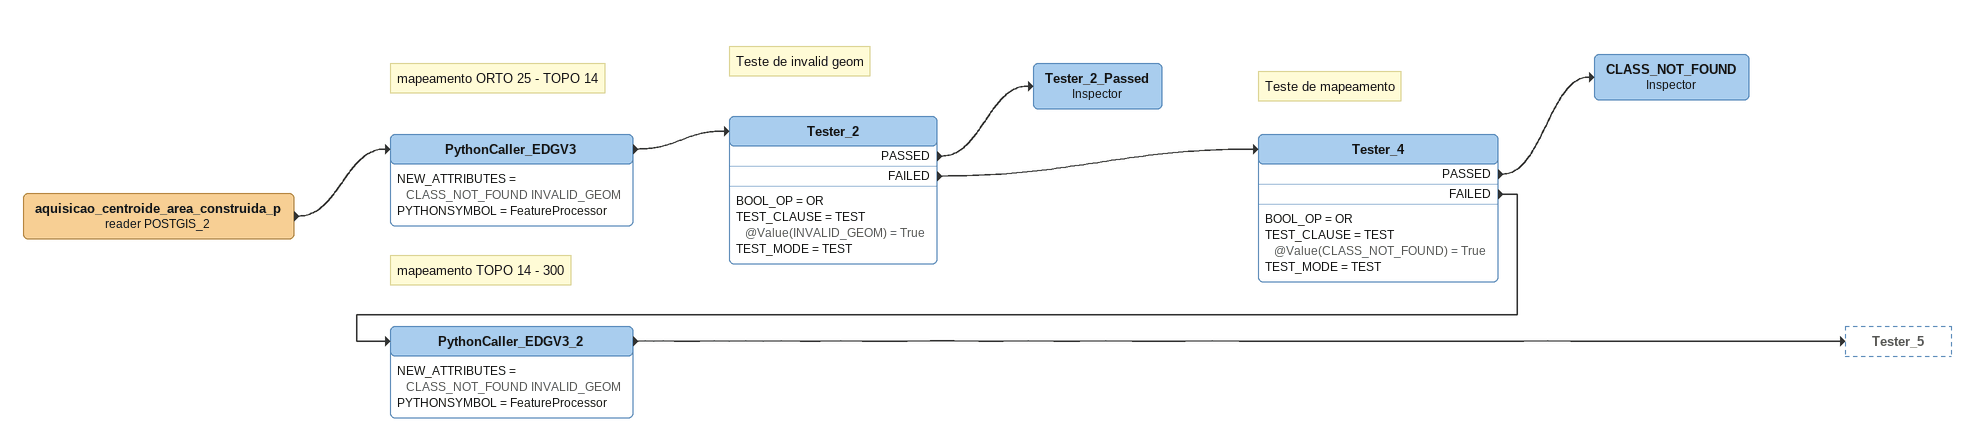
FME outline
aquisicao_centroide_area_construida_p (reader POSTGIS_2)
    -> PythonCaller_EDGV3
Note: mapeamento ORTO 25 - TOPO 14
PythonCaller_EDGV3
    NEW_ATTRIBUTES = CLASS_NOT_FOUND INVALID_GEOM
    PYTHONSYMBOL = FeatureProcessor
    -> Tester_2
Note: Teste de invalid geom
Tester_2
    BOOL_OP = OR
    TEST_CLAUSE = TEST @Value(INVALID_GEOM) = True
    TEST_MODE = TEST
    PASSED -> Tester_2_Passed
    FAILED -> Tester_4
Tester_2_Passed: Inspector
Note: Teste de mapeamento
Tester_4
    BOOL_OP = OR
    TEST_CLAUSE = TEST @Value(CLASS_NOT_FOUND) = True
    TEST_MODE = TEST
    PASSED -> CLASS_NOT_FOUND
    FAILED -> PythonCaller_EDGV3_2
CLASS_NOT_FOUND: Inspector
Note: mapeamento TOPO 14 - 300
PythonCaller_EDGV3_2
    NEW_ATTRIBUTES = CLASS_NOT_FOUND INVALID_GEOM
    PYTHONSYMBOL = FeatureProcessor
    -> Tester_5
